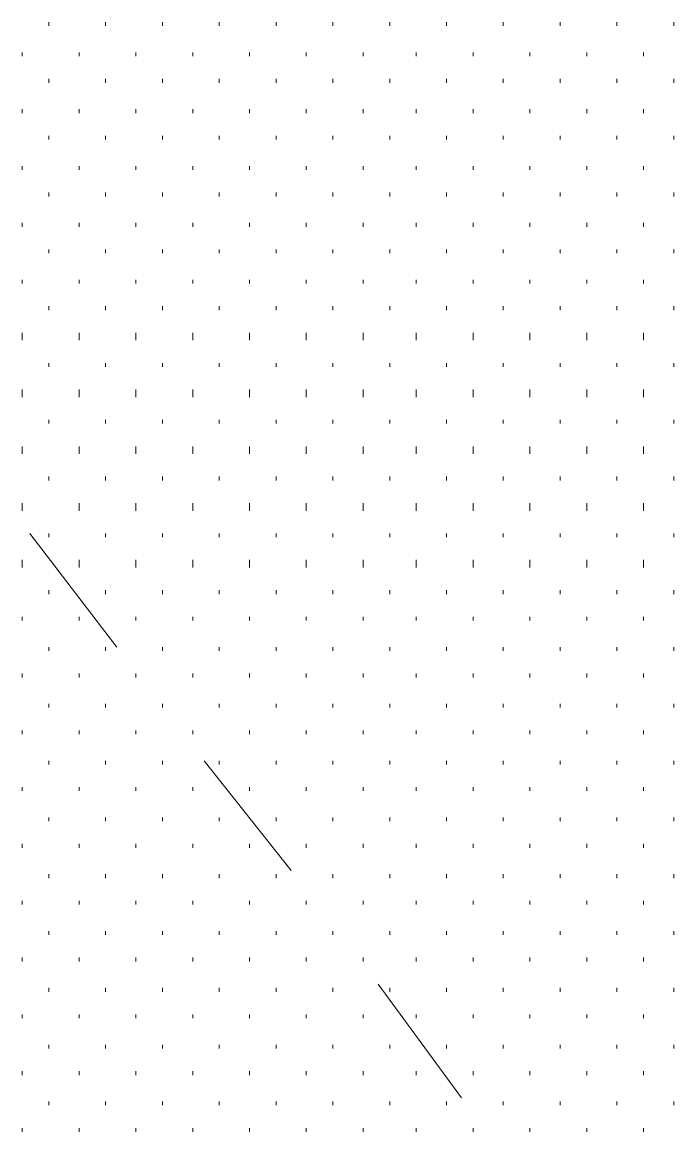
# Model space of a CAD drawing. Header units: inches. Extents: x -6061 to 13621, y -296 to 7483.
# Drawn here: x -5835 to -5821.23, y 310.72 to 334.19 of the extents above; entities that cross this region are included whole.
import ezdxf

# ---------------------------------------------------------------- set-up
doc = ezdxf.new("R2010")
doc.units = ezdxf.units.IN
doc.header["$MEASUREMENT"] = 0
doc.layers.get('0').update_dxf_attribs({"linetype": 'CONTINUOUS'})

msp = doc.modelspace()

# ---------------------------------------------------------------- linework, layer by layer
at = {"color": 7, "linetype": 'Continuous', "lineweight": 9, "true_color": 0xffffff}
for p, q in [((-5834.44257, 334.10633), (-5834.44257, 334.18643)), ((-5833.24121, 334.10633), (-5833.24121, 334.18643)), ((-5832.03986, 334.10633), (-5832.03986, 334.18643)), ((-5830.8385, 334.10633), (-5830.8385, 334.18643)), ((-5829.63714, 334.10633), (-5829.63714, 334.18643)), ((-5828.43578, 334.10633), (-5828.43578, 334.18643)), ((-5827.23443, 334.10633), (-5827.23443, 334.18643)), ((-5826.03307, 334.10633), (-5826.03307, 334.18643)), ((-5824.83171, 334.10633), (-5824.83171, 334.18643)), ((-5823.63035, 334.10633), (-5823.63035, 334.18643)), ((-5822.429, 334.10633), (-5822.429, 334.18643)), ((-5821.22764, 334.10633), (-5821.22764, 334.18643)), ((-5835.0032, 333.46561), (-5835.0032, 333.5457)), ((-5833.80185, 333.46561), (-5833.80185, 333.5457)), ((-5832.60049, 333.46561), (-5832.60049, 333.5457)), ((-5831.39913, 333.46561), (-5831.39913, 333.5457)), ((-5830.19777, 333.46561), (-5830.19777, 333.5457)), ((-5828.99642, 333.46561), (-5828.99642, 333.5457)), ((-5827.79506, 333.46561), (-5827.79506, 333.5457)), ((-5826.67379, 333.46561), (-5826.67379, 333.5457)), ((-5825.47243, 333.46561), (-5825.47243, 333.5457)), ((-5824.27108, 333.46561), (-5824.27108, 333.5457)), ((-5823.06972, 333.46561), (-5823.06972, 333.5457)), ((-5821.86836, 333.46561), (-5821.86836, 333.5457)), ((-5834.44257, 332.90498), (-5834.44257, 332.98507)), ((-5833.24121, 332.90498), (-5833.24121, 332.98507)), ((-5832.03986, 332.90498), (-5832.03986, 332.98507)), ((-5830.8385, 332.90498), (-5830.8385, 332.98507)), ((-5829.63714, 332.90498), (-5829.63714, 332.98507)), ((-5828.43578, 332.90498), (-5828.43578, 332.98507)), ((-5827.23443, 332.90498), (-5827.23443, 332.98507)), ((-5826.03307, 332.90498), (-5826.03307, 332.98507)), ((-5824.83171, 332.90498), (-5824.83171, 332.98507)), ((-5823.63035, 332.90498), (-5823.63035, 332.98507)), ((-5822.429, 332.90498), (-5822.429, 332.98507)), ((-5821.22764, 332.90498), (-5821.22764, 332.98507)), ((-5835.0032, 332.26425), (-5835.0032, 332.34434)), ((-5833.80185, 332.26425), (-5833.80185, 332.34434)), ((-5832.60049, 332.26425), (-5832.60049, 332.34434)), ((-5831.39913, 332.26425), (-5831.39913, 332.34434)), ((-5830.19777, 332.26425), (-5830.19777, 332.34434)), ((-5828.99642, 332.26425), (-5828.99642, 332.34434)), ((-5827.79506, 332.26425), (-5827.79506, 332.34434)), ((-5826.67379, 332.26425), (-5826.67379, 332.34434)), ((-5825.47243, 332.26425), (-5825.47243, 332.34434)), ((-5824.27108, 332.26425), (-5824.27108, 332.34434)), ((-5823.06972, 332.26425), (-5823.06972, 332.34434)), ((-5821.86836, 332.26425), (-5821.86836, 332.34434)), ((-5834.44257, 331.70362), (-5834.44257, 331.78371)), ((-5833.24121, 331.70362), (-5833.24121, 331.78371)), ((-5832.03986, 331.70362), (-5832.03986, 331.78371)), ((-5830.8385, 331.70362), (-5830.8385, 331.78371)), ((-5829.63714, 331.70362), (-5829.63714, 331.78371)), ((-5828.43578, 331.70362), (-5828.43578, 331.78371)), ((-5827.23443, 331.70362), (-5827.23443, 331.78371)), ((-5826.03307, 331.70362), (-5826.03307, 331.78371)), ((-5824.83171, 331.70362), (-5824.83171, 331.78371)), ((-5823.63035, 331.70362), (-5823.63035, 331.78371)), ((-5822.429, 331.70362), (-5822.429, 331.78371)), ((-5821.22764, 331.70362), (-5821.22764, 331.78371)), ((-5835.0032, 331.0629), (-5835.0032, 331.14299)), ((-5833.80185, 331.0629), (-5833.80185, 331.14299)), ((-5832.60049, 331.0629), (-5832.60049, 331.14299)), ((-5831.39913, 331.0629), (-5831.39913, 331.14299)), ((-5830.19777, 331.0629), (-5830.19777, 331.14299)), ((-5828.99642, 331.0629), (-5828.99642, 331.14299)), ((-5827.79506, 331.0629), (-5827.79506, 331.14299)), ((-5826.67379, 331.0629), (-5826.67379, 331.14299)), ((-5825.47243, 331.0629), (-5825.47243, 331.14299)), ((-5824.27108, 331.0629), (-5824.27108, 331.14299)), ((-5823.06972, 331.0629), (-5823.06972, 331.14299)), ((-5821.86836, 331.0629), (-5821.86836, 331.14299)), ((-5834.44257, 330.50226), (-5834.44257, 330.58235)), ((-5833.24121, 330.50226), (-5833.24121, 330.58235)), ((-5832.03986, 330.50226), (-5832.03986, 330.58235)), ((-5830.8385, 330.50226), (-5830.8385, 330.58235)), ((-5829.63714, 330.50226), (-5829.63714, 330.58235)), ((-5828.43578, 330.50226), (-5828.43578, 330.58235)), ((-5827.23443, 330.50226), (-5827.23443, 330.58235)), ((-5826.03307, 330.50226), (-5826.03307, 330.58235)), ((-5824.83171, 330.50226), (-5824.83171, 330.58235)), ((-5823.63035, 330.50226), (-5823.63035, 330.58235)), ((-5822.429, 330.50226), (-5822.429, 330.58235)), ((-5821.22764, 330.50226), (-5821.22764, 330.58235)), ((-5835.0032, 329.86154), (-5835.0032, 329.94163)), ((-5833.80185, 329.86154), (-5833.80185, 329.94163)), ((-5832.60049, 329.86154), (-5832.60049, 329.94163)), ((-5831.39913, 329.86154), (-5831.39913, 329.94163)), ((-5830.19777, 329.86154), (-5830.19777, 329.94163)), ((-5828.99642, 329.86154), (-5828.99642, 329.94163)), ((-5827.79506, 329.86154), (-5827.79506, 329.94163)), ((-5826.67379, 329.86154), (-5826.67379, 329.94163)), ((-5825.47243, 329.86154), (-5825.47243, 329.94163)), ((-5824.27108, 329.86154), (-5824.27108, 329.94163)), ((-5823.06972, 329.86154), (-5823.06972, 329.94163)), ((-5821.86836, 329.86154), (-5821.86836, 329.94163)), ((-5834.44257, 329.3009), (-5834.44257, 329.381)), ((-5833.24121, 329.3009), (-5833.24121, 329.381)), ((-5832.03986, 329.3009), (-5832.03986, 329.381)), ((-5830.8385, 329.3009), (-5830.8385, 329.381)), ((-5829.63714, 329.3009), (-5829.63714, 329.381)), ((-5828.43578, 329.3009), (-5828.43578, 329.381)), ((-5827.23443, 329.3009), (-5827.23443, 329.381)), ((-5826.03307, 329.3009), (-5826.03307, 329.381)), ((-5824.83171, 329.3009), (-5824.83171, 329.381)), ((-5823.63035, 329.3009), (-5823.63035, 329.381)), ((-5822.429, 329.3009), (-5822.429, 329.381)), ((-5821.22764, 329.3009), (-5821.22764, 329.381)), ((-5835.0032, 328.66018), (-5835.0032, 328.74027)), ((-5833.80185, 328.66018), (-5833.80185, 328.74027)), ((-5832.60049, 328.66018), (-5832.60049, 328.74027)), ((-5831.39913, 328.66018), (-5831.39913, 328.74027)), ((-5830.19777, 328.66018), (-5830.19777, 328.74027)), ((-5828.99642, 328.66018), (-5828.99642, 328.74027)), ((-5827.79506, 328.66018), (-5827.79506, 328.74027)), ((-5826.67379, 328.66018), (-5826.67379, 328.74027)), ((-5825.47243, 328.66018), (-5825.47243, 328.74027)), ((-5824.27108, 328.66018), (-5824.27108, 328.74027)), ((-5823.06972, 328.66018), (-5823.06972, 328.74027)), ((-5821.86836, 328.66018), (-5821.86836, 328.74027)), ((-5834.44257, 328.09955), (-5834.44257, 328.17964)), ((-5833.24121, 328.09955), (-5833.24121, 328.17964)), ((-5832.03986, 328.09955), (-5832.03986, 328.17964)), ((-5830.8385, 328.09955), (-5830.8385, 328.17964)), ((-5829.63714, 328.09955), (-5829.63714, 328.17964)), ((-5828.43578, 328.09955), (-5828.43578, 328.17964)), ((-5827.23443, 328.09955), (-5827.23443, 328.17964)), ((-5826.03307, 328.09955), (-5826.03307, 328.17964)), ((-5824.83171, 328.09955), (-5824.83171, 328.17964)), ((-5823.63035, 328.09955), (-5823.63035, 328.17964)), ((-5822.429, 328.09955), (-5822.429, 328.17964)), ((-5821.22764, 328.09955), (-5821.22764, 328.17964)), ((-5835.0032, 327.45882), (-5835.0032, 327.619)), ((-5833.80185, 327.45882), (-5833.80185, 327.619)), ((-5832.60049, 327.45882), (-5832.60049, 327.619)), ((-5831.39913, 327.45882), (-5831.39913, 327.619)), ((-5830.19777, 327.45882), (-5830.19777, 327.619)), ((-5828.99642, 327.45882), (-5828.99642, 327.619)), ((-5827.79506, 327.45882), (-5827.79506, 327.619)), ((-5826.67379, 327.45882), (-5826.67379, 327.619)), ((-5825.47243, 327.45882), (-5825.47243, 327.619)), ((-5824.27108, 327.45882), (-5824.27108, 327.619)), ((-5823.06972, 327.45882), (-5823.06972, 327.619)), ((-5821.86836, 327.45882), (-5821.86836, 327.619)), ((-5834.44257, 326.89819), (-5834.44257, 326.97828)), ((-5833.24121, 326.89819), (-5833.24121, 326.97828)), ((-5832.03986, 326.89819), (-5832.03986, 326.97828)), ((-5830.8385, 326.89819), (-5830.8385, 326.97828)), ((-5829.63714, 326.89819), (-5829.63714, 326.97828)), ((-5828.43578, 326.89819), (-5828.43578, 326.97828)), ((-5827.23443, 326.89819), (-5827.23443, 326.97828)), ((-5826.03307, 326.89819), (-5826.03307, 326.97828)), ((-5824.83171, 326.89819), (-5824.83171, 326.97828)), ((-5823.63035, 326.89819), (-5823.63035, 326.97828)), ((-5822.429, 326.89819), (-5822.429, 326.97828)), ((-5821.22764, 326.89819), (-5821.22764, 326.97828)), ((-5835.0032, 326.25747), (-5835.0032, 326.41765)), ((-5833.80185, 326.25747), (-5833.80185, 326.41765)), ((-5832.60049, 326.25747), (-5832.60049, 326.41765)), ((-5831.39913, 326.25747), (-5831.39913, 326.41765)), ((-5830.19777, 326.25747), (-5830.19777, 326.41765)), ((-5828.99642, 326.25747), (-5828.99642, 326.41765)), ((-5827.79506, 326.25747), (-5827.79506, 326.41765)), ((-5826.67379, 326.25747), (-5826.67379, 326.41765)), ((-5825.47243, 326.25747), (-5825.47243, 326.41765)), ((-5824.27108, 326.25747), (-5824.27108, 326.41765)), ((-5823.06972, 326.25747), (-5823.06972, 326.41765)), ((-5821.86836, 326.25747), (-5821.86836, 326.41765)), ((-5834.44257, 325.69683), (-5834.44257, 325.77692)), ((-5833.24121, 325.69683), (-5833.24121, 325.77692)), ((-5832.03986, 325.69683), (-5832.03986, 325.77692)), ((-5830.8385, 325.69683), (-5830.8385, 325.77692)), ((-5829.63714, 325.69683), (-5829.63714, 325.77692)), ((-5828.43578, 325.69683), (-5828.43578, 325.77692)), ((-5827.23443, 325.69683), (-5827.23443, 325.77692)), ((-5826.03307, 325.69683), (-5826.03307, 325.77692)), ((-5824.83171, 325.69683), (-5824.83171, 325.77692)), ((-5823.63035, 325.69683), (-5823.63035, 325.77692)), ((-5822.429, 325.69683), (-5822.429, 325.77692)), ((-5821.22764, 325.69683), (-5821.22764, 325.77692)), ((-5835.0032, 325.05611), (-5835.0032, 325.21629)), ((-5833.80185, 325.05611), (-5833.80185, 325.21629)), ((-5832.60049, 325.05611), (-5832.60049, 325.21629)), ((-5831.39913, 325.05611), (-5831.39913, 325.21629)), ((-5830.19777, 325.05611), (-5830.19777, 325.21629)), ((-5828.99642, 325.05611), (-5828.99642, 325.21629)), ((-5827.79506, 325.05611), (-5827.79506, 325.21629)), ((-5826.67379, 325.05611), (-5826.67379, 325.21629)), ((-5825.47243, 325.05611), (-5825.47243, 325.21629)), ((-5824.27108, 325.05611), (-5824.27108, 325.21629)), ((-5823.06972, 325.05611), (-5823.06972, 325.21629)), ((-5821.86836, 325.05611), (-5821.86836, 325.21629)), ((-5834.44257, 324.49547), (-5834.44257, 324.57557)), ((-5833.24121, 324.49547), (-5833.24121, 324.57557)), ((-5832.03986, 324.49547), (-5832.03986, 324.57557)), ((-5830.8385, 324.49547), (-5830.8385, 324.57557)), ((-5829.63714, 324.49547), (-5829.63714, 324.57557)), ((-5828.43578, 324.49547), (-5828.43578, 324.57557)), ((-5827.23443, 324.49547), (-5827.23443, 324.57557)), ((-5826.03307, 324.49547), (-5826.03307, 324.57557)), ((-5824.83171, 324.49547), (-5824.83171, 324.57557)), ((-5823.63035, 324.49547), (-5823.63035, 324.57557)), ((-5822.429, 324.49547), (-5822.429, 324.57557)), ((-5821.22764, 324.49547), (-5821.22764, 324.57557)), ((-5835.0032, 323.85475), (-5835.0032, 324.01493)), ((-5833.80185, 323.85475), (-5833.80185, 324.01493)), ((-5832.60049, 323.85475), (-5832.60049, 324.01493)), ((-5831.39913, 323.85475), (-5831.39913, 324.01493)), ((-5830.19777, 323.85475), (-5830.19777, 324.01493)), ((-5828.99642, 323.85475), (-5828.99642, 324.01493)), ((-5827.79506, 323.85475), (-5827.79506, 324.01493)), ((-5826.67379, 323.85475), (-5826.67379, 324.01493)), ((-5825.47243, 323.85475), (-5825.47243, 324.01493)), ((-5824.27108, 323.85475), (-5824.27108, 324.01493)), ((-5823.06972, 323.85475), (-5823.06972, 324.01493)), ((-5821.86836, 323.85475), (-5821.86836, 324.01493)), ((-5834.44257, 323.29412), (-5834.44257, 323.37421)), ((-5833.24121, 323.29412), (-5833.24121, 323.37421)), ((-5832.03986, 323.29412), (-5832.03986, 323.37421)), ((-5830.8385, 323.29412), (-5830.8385, 323.37421)), ((-5829.63714, 323.29412), (-5829.63714, 323.37421)), ((-5828.43578, 323.29412), (-5828.43578, 323.37421)), ((-5827.23443, 323.29412), (-5827.23443, 323.37421)), ((-5826.03307, 323.29412), (-5826.03307, 323.37421)), ((-5824.83171, 323.29412), (-5824.83171, 323.37421)), ((-5823.63035, 323.29412), (-5823.63035, 323.37421)), ((-5822.429, 323.29412), (-5822.429, 323.37421)), ((-5821.22764, 323.29412), (-5821.22764, 323.37421)), ((-5835.0032, 322.65339), (-5835.0032, 322.81357)), ((-5833.80185, 322.65339), (-5833.80185, 322.81357)), ((-5832.60049, 322.65339), (-5832.60049, 322.81357)), ((-5831.39913, 322.65339), (-5831.39913, 322.81357)), ((-5830.19777, 322.65339), (-5830.19777, 322.81357)), ((-5828.99642, 322.65339), (-5828.99642, 322.81357)), ((-5827.79506, 322.65339), (-5827.79506, 322.81357)), ((-5826.67379, 322.65339), (-5826.67379, 322.81357)), ((-5825.47243, 322.65339), (-5825.47243, 322.81357)), ((-5824.27108, 322.65339), (-5824.27108, 322.81357)), ((-5823.06972, 322.65339), (-5823.06972, 322.81357)), ((-5821.86836, 322.65339), (-5821.86836, 322.81357)), ((-5834.44257, 322.09276), (-5834.44257, 322.17285)), ((-5833.24121, 322.09276), (-5833.24121, 322.17285)), ((-5832.03986, 322.09276), (-5832.03986, 322.17285)), ((-5830.8385, 322.09276), (-5830.8385, 322.17285)), ((-5829.63714, 322.09276), (-5829.63714, 322.17285)), ((-5828.43578, 322.09276), (-5828.43578, 322.17285)), ((-5827.23443, 322.09276), (-5827.23443, 322.17285)), ((-5826.03307, 322.09276), (-5826.03307, 322.17285)), ((-5824.83171, 322.09276), (-5824.83171, 322.17285)), ((-5823.63035, 322.09276), (-5823.63035, 322.17285)), ((-5822.429, 322.09276), (-5822.429, 322.17285)), ((-5821.22764, 322.09276), (-5821.22764, 322.17285)), ((-5835.0032, 321.53213), (-5835.0032, 321.61222)), ((-5833.80185, 321.53213), (-5833.80185, 321.61222)), ((-5832.60049, 321.53213), (-5832.60049, 321.61222)), ((-5831.39913, 321.53213), (-5831.39913, 321.61222)), ((-5830.19777, 321.53213), (-5830.19777, 321.61222)), ((-5828.99642, 321.53213), (-5828.99642, 321.61222)), ((-5827.79506, 321.53213), (-5827.79506, 321.61222)), ((-5826.67379, 321.53213), (-5826.67379, 321.61222)), ((-5825.47243, 321.53213), (-5825.47243, 321.61222)), ((-5824.27108, 321.53213), (-5824.27108, 321.61222)), ((-5823.06972, 321.53213), (-5823.06972, 321.61222)), ((-5821.86836, 321.53213), (-5821.86836, 321.61222)), ((-5834.44257, 320.8914), (-5834.44257, 320.97149)), ((-5833.24121, 320.8914), (-5833.24121, 320.97149)), ((-5832.03986, 320.8914), (-5832.03986, 320.97149)), ((-5830.8385, 320.8914), (-5830.8385, 320.97149)), ((-5829.63714, 320.8914), (-5829.63714, 320.97149)), ((-5828.43578, 320.8914), (-5828.43578, 320.97149)), ((-5827.23443, 320.8914), (-5827.23443, 320.97149)), ((-5826.03307, 320.8914), (-5826.03307, 320.97149)), ((-5824.83171, 320.8914), (-5824.83171, 320.97149)), ((-5823.63035, 320.8914), (-5823.63035, 320.97149)), ((-5822.429, 320.8914), (-5822.429, 320.97149)), ((-5821.22764, 320.8914), (-5821.22764, 320.97149)), ((-5835.0032, 320.33077), (-5835.0032, 320.41086)), ((-5833.80185, 320.33077), (-5833.80185, 320.41086)), ((-5832.60049, 320.33077), (-5832.60049, 320.41086)), ((-5831.39913, 320.33077), (-5831.39913, 320.41086)), ((-5830.19777, 320.33077), (-5830.19777, 320.41086)), ((-5828.99642, 320.33077), (-5828.99642, 320.41086)), ((-5827.79506, 320.33077), (-5827.79506, 320.41086)), ((-5826.67379, 320.33077), (-5826.67379, 320.41086)), ((-5825.47243, 320.33077), (-5825.47243, 320.41086)), ((-5824.27108, 320.33077), (-5824.27108, 320.41086)), ((-5823.06972, 320.33077), (-5823.06972, 320.41086)), ((-5821.86836, 320.33077), (-5821.86836, 320.41086)), ((-5834.44257, 319.69005), (-5834.44257, 319.77014)), ((-5833.24121, 319.69005), (-5833.24121, 319.77014)), ((-5832.03986, 319.69005), (-5832.03986, 319.77014)), ((-5830.8385, 319.69005), (-5830.8385, 319.77014)), ((-5829.63714, 319.69005), (-5829.63714, 319.77014)), ((-5828.43578, 319.69005), (-5828.43578, 319.77014)), ((-5827.23443, 319.69005), (-5827.23443, 319.77014)), ((-5826.03307, 319.69005), (-5826.03307, 319.77014)), ((-5824.83171, 319.69005), (-5824.83171, 319.77014)), ((-5823.63035, 319.69005), (-5823.63035, 319.77014)), ((-5822.429, 319.69005), (-5822.429, 319.77014)), ((-5821.22764, 319.69005), (-5821.22764, 319.77014)), ((-5835.0032, 319.12941), (-5835.0032, 319.2095)), ((-5833.80185, 319.12941), (-5833.80185, 319.2095)), ((-5832.60049, 319.12941), (-5832.60049, 319.2095)), ((-5831.39913, 319.12941), (-5831.39913, 319.2095)), ((-5830.19777, 319.12941), (-5830.19777, 319.2095)), ((-5828.99642, 319.12941), (-5828.99642, 319.2095)), ((-5827.79506, 319.12941), (-5827.79506, 319.2095)), ((-5826.67379, 319.12941), (-5826.67379, 319.2095)), ((-5825.47243, 319.12941), (-5825.47243, 319.2095)), ((-5824.27108, 319.12941), (-5824.27108, 319.2095)), ((-5823.06972, 319.12941), (-5823.06972, 319.2095)), ((-5821.86836, 319.12941), (-5821.86836, 319.2095)), ((-5834.44257, 318.48869), (-5834.44257, 318.56878)), ((-5833.24121, 318.48869), (-5833.24121, 318.56878)), ((-5832.03986, 318.48869), (-5832.03986, 318.56878)), ((-5830.8385, 318.48869), (-5830.8385, 318.56878)), ((-5829.63714, 318.48869), (-5829.63714, 318.56878)), ((-5828.43578, 318.48869), (-5828.43578, 318.56878)), ((-5827.23443, 318.48869), (-5827.23443, 318.56878)), ((-5826.03307, 318.48869), (-5826.03307, 318.56878)), ((-5824.83171, 318.48869), (-5824.83171, 318.56878)), ((-5823.63035, 318.48869), (-5823.63035, 318.56878)), ((-5822.429, 318.48869), (-5822.429, 318.56878)), ((-5821.22764, 318.48869), (-5821.22764, 318.56878)), ((-5835.0032, 317.92805), (-5835.0032, 318.00814)), ((-5833.80185, 317.92805), (-5833.80185, 318.00814)), ((-5832.60049, 317.92805), (-5832.60049, 318.00814)), ((-5831.39913, 317.92805), (-5831.39913, 318.00814)), ((-5830.19777, 317.92805), (-5830.19777, 318.00814)), ((-5828.99642, 317.92805), (-5828.99642, 318.00814)), ((-5827.79506, 317.92805), (-5827.79506, 318.00814)), ((-5826.67379, 317.92805), (-5826.67379, 318.00814)), ((-5825.47243, 317.92805), (-5825.47243, 318.00814)), ((-5824.27108, 317.92805), (-5824.27108, 318.00814)), ((-5823.06972, 317.92805), (-5823.06972, 318.00814)), ((-5821.86836, 317.92805), (-5821.86836, 318.00814)), ((-5834.44257, 317.28733), (-5834.44257, 317.36742)), ((-5833.24121, 317.28733), (-5833.24121, 317.36742)), ((-5832.03986, 317.28733), (-5832.03986, 317.36742)), ((-5830.8385, 317.28733), (-5830.8385, 317.36742)), ((-5829.63714, 317.28733), (-5829.63714, 317.36742)), ((-5828.43578, 317.28733), (-5828.43578, 317.36742)), ((-5827.23443, 317.28733), (-5827.23443, 317.36742)), ((-5826.03307, 317.28733), (-5826.03307, 317.36742)), ((-5824.83171, 317.28733), (-5824.83171, 317.36742)), ((-5823.63035, 317.28733), (-5823.63035, 317.36742)), ((-5822.429, 317.28733), (-5822.429, 317.36742)), ((-5821.22764, 317.28733), (-5821.22764, 317.36742)), ((-5835.0032, 316.7267), (-5835.0032, 316.80679)), ((-5833.80185, 316.7267), (-5833.80185, 316.80679)), ((-5832.60049, 316.7267), (-5832.60049, 316.80679)), ((-5831.39913, 316.7267), (-5831.39913, 316.80679)), ((-5830.19777, 316.7267), (-5830.19777, 316.80679)), ((-5828.99642, 316.7267), (-5828.99642, 316.80679)), ((-5827.79506, 316.7267), (-5827.79506, 316.80679)), ((-5826.67379, 316.7267), (-5826.67379, 316.80679)), ((-5825.47243, 316.7267), (-5825.47243, 316.80679)), ((-5824.27108, 316.7267), (-5824.27108, 316.80679)), ((-5823.06972, 316.7267), (-5823.06972, 316.80679)), ((-5821.86836, 316.7267), (-5821.86836, 316.80679)), ((-5834.44257, 316.08597), (-5834.44257, 316.16606)), ((-5833.24121, 316.08597), (-5833.24121, 316.16606)), ((-5832.03986, 316.08597), (-5832.03986, 316.16606)), ((-5830.8385, 316.08597), (-5830.8385, 316.16606)), ((-5829.63714, 316.08597), (-5829.63714, 316.16606)), ((-5828.43578, 316.08597), (-5828.43578, 316.16606)), ((-5827.23443, 316.08597), (-5827.23443, 316.16606)), ((-5826.03307, 316.08597), (-5826.03307, 316.16606)), ((-5824.83171, 316.08597), (-5824.83171, 316.16606)), ((-5823.63035, 316.08597), (-5823.63035, 316.16606)), ((-5822.429, 316.08597), (-5822.429, 316.16606)), ((-5821.22764, 316.08597), (-5821.22764, 316.16606)), ((-5835.0032, 315.52534), (-5835.0032, 315.60543)), ((-5833.80185, 315.52534), (-5833.80185, 315.60543)), ((-5832.60049, 315.52534), (-5832.60049, 315.60543)), ((-5831.39913, 315.52534), (-5831.39913, 315.60543)), ((-5830.19777, 315.52534), (-5830.19777, 315.60543)), ((-5828.99642, 315.52534), (-5828.99642, 315.60543)), ((-5827.79506, 315.52534), (-5827.79506, 315.60543)), ((-5826.67379, 315.52534), (-5826.67379, 315.60543)), ((-5825.47243, 315.52534), (-5825.47243, 315.60543)), ((-5824.27108, 315.52534), (-5824.27108, 315.60543)), ((-5823.06972, 315.52534), (-5823.06972, 315.60543)), ((-5821.86836, 315.52534), (-5821.86836, 315.60543)), ((-5834.44257, 314.88462), (-5834.44257, 314.96471)), ((-5833.24121, 314.88462), (-5833.24121, 314.96471)), ((-5832.03986, 314.88462), (-5832.03986, 314.96471)), ((-5830.8385, 314.88462), (-5830.8385, 314.96471)), ((-5829.63714, 314.88462), (-5829.63714, 314.96471)), ((-5828.43578, 314.88462), (-5828.43578, 314.96471)), ((-5827.23443, 314.88462), (-5827.23443, 314.96471)), ((-5826.03307, 314.88462), (-5826.03307, 314.96471)), ((-5824.83171, 314.88462), (-5824.83171, 314.96471)), ((-5823.63035, 314.88462), (-5823.63035, 314.96471)), ((-5822.429, 314.88462), (-5822.429, 314.96471)), ((-5821.22764, 314.88462), (-5821.22764, 314.96471)), ((-5835.0032, 314.32398), (-5835.0032, 314.40407)), ((-5833.80185, 314.32398), (-5833.80185, 314.40407)), ((-5832.60049, 314.32398), (-5832.60049, 314.40407)), ((-5831.39913, 314.32398), (-5831.39913, 314.40407)), ((-5830.19777, 314.32398), (-5830.19777, 314.40407)), ((-5828.99642, 314.32398), (-5828.99642, 314.40407)), ((-5827.79506, 314.32398), (-5827.79506, 314.40407)), ((-5826.67379, 314.32398), (-5826.67379, 314.40407)), ((-5825.47243, 314.32398), (-5825.47243, 314.40407)), ((-5824.27108, 314.32398), (-5824.27108, 314.40407)), ((-5823.06972, 314.32398), (-5823.06972, 314.40407)), ((-5821.86836, 314.32398), (-5821.86836, 314.40407)), ((-5834.44257, 313.68326), (-5834.44257, 313.76335)), ((-5833.24121, 313.68326), (-5833.24121, 313.76335)), ((-5832.03986, 313.68326), (-5832.03986, 313.76335)), ((-5830.8385, 313.68326), (-5830.8385, 313.76335)), ((-5829.63714, 313.68326), (-5829.63714, 313.76335)), ((-5828.43578, 313.68326), (-5828.43578, 313.76335)), ((-5827.23443, 313.68326), (-5827.23443, 313.76335)), ((-5826.03307, 313.68326), (-5826.03307, 313.76335)), ((-5824.83171, 313.68326), (-5824.83171, 313.76335)), ((-5823.63035, 313.68326), (-5823.63035, 313.76335)), ((-5822.429, 313.68326), (-5822.429, 313.76335)), ((-5821.22764, 313.68326), (-5821.22764, 313.76335)), ((-5835.0032, 313.12262), (-5835.0032, 313.20271)), ((-5833.80185, 313.12262), (-5833.80185, 313.20271)), ((-5832.60049, 313.12262), (-5832.60049, 313.20271)), ((-5831.39913, 313.12262), (-5831.39913, 313.20271)), ((-5830.19777, 313.12262), (-5830.19777, 313.20271)), ((-5828.99642, 313.12262), (-5828.99642, 313.20271)), ((-5827.79506, 313.12262), (-5827.79506, 313.20271)), ((-5826.67379, 313.12262), (-5826.67379, 313.20271)), ((-5825.47243, 313.12262), (-5825.47243, 313.20271)), ((-5824.27108, 313.12262), (-5824.27108, 313.20271)), ((-5823.06972, 313.12262), (-5823.06972, 313.20271)), ((-5821.86836, 313.12262), (-5821.86836, 313.20271)), ((-5834.44257, 312.4819), (-5834.44257, 312.56199)), ((-5833.24121, 312.4819), (-5833.24121, 312.56199)), ((-5832.03986, 312.4819), (-5832.03986, 312.56199)), ((-5830.8385, 312.4819), (-5830.8385, 312.56199)), ((-5829.63714, 312.4819), (-5829.63714, 312.56199)), ((-5828.43578, 312.4819), (-5828.43578, 312.56199)), ((-5827.23443, 312.4819), (-5827.23443, 312.56199)), ((-5826.03307, 312.4819), (-5826.03307, 312.56199)), ((-5824.83171, 312.4819), (-5824.83171, 312.56199)), ((-5823.63035, 312.4819), (-5823.63035, 312.56199)), ((-5822.429, 312.4819), (-5822.429, 312.56199)), ((-5821.22764, 312.4819), (-5821.22764, 312.56199)), ((-5835.0032, 311.92127), (-5835.0032, 312.00136)), ((-5833.80185, 311.92127), (-5833.80185, 312.00136)), ((-5832.60049, 311.92127), (-5832.60049, 312.00136)), ((-5831.39913, 311.92127), (-5831.39913, 312.00136)), ((-5830.19777, 311.92127), (-5830.19777, 312.00136)), ((-5828.99642, 311.92127), (-5828.99642, 312.00136)), ((-5827.79506, 311.92127), (-5827.79506, 312.00136)), ((-5826.67379, 311.92127), (-5826.67379, 312.00136)), ((-5825.47243, 311.92127), (-5825.47243, 312.00136)), ((-5824.27108, 311.92127), (-5824.27108, 312.00136)), ((-5823.06972, 311.92127), (-5823.06972, 312.00136)), ((-5821.86836, 311.92127), (-5821.86836, 312.00136)), ((-5834.44257, 311.28054), (-5834.44257, 311.36063)), ((-5833.24121, 311.28054), (-5833.24121, 311.36063)), ((-5832.03986, 311.28054), (-5832.03986, 311.36063)), ((-5830.8385, 311.28054), (-5830.8385, 311.36063)), ((-5829.63714, 311.28054), (-5829.63714, 311.36063)), ((-5828.43578, 311.28054), (-5828.43578, 311.36063)), ((-5827.23443, 311.28054), (-5827.23443, 311.36063)), ((-5826.03307, 311.28054), (-5826.03307, 311.36063)), ((-5824.83171, 311.28054), (-5824.83171, 311.36063)), ((-5823.63035, 311.28054), (-5823.63035, 311.36063)), ((-5822.429, 311.28054), (-5822.429, 311.36063)), ((-5821.22764, 311.28054), (-5821.22764, 311.36063)), ((-5835.0032, 310.71991), (-5835.0032, 310.8)), ((-5833.80185, 310.71991), (-5833.80185, 310.8)), ((-5832.60049, 310.71991), (-5832.60049, 310.8)), ((-5831.39913, 310.71991), (-5831.39913, 310.8)), ((-5830.19777, 310.71991), (-5830.19777, 310.8)), ((-5828.99642, 310.71991), (-5828.99642, 310.8)), ((-5827.79506, 310.71991), (-5827.79506, 310.8)), ((-5826.67379, 310.71991), (-5826.67379, 310.8)), ((-5825.47243, 310.71991), (-5825.47243, 310.8)), ((-5824.27108, 310.71991), (-5824.27108, 310.8)), ((-5823.06972, 310.71991), (-5823.06972, 310.8)), ((-5821.86836, 310.71991), (-5821.86836, 310.8))]:
    msp.add_line(p, q, dxfattribs=at)
at = {"color": 7, "linetype": 'Continuous', "lineweight": 9, "true_color": 0x000007}
for p, q in [((-5833.00094, 320.97149), (-5834.84302, 323.37421)), ((-5829.31678, 316.24615), (-5831.15886, 318.56878)), ((-5825.71271, 311.44072), (-5827.4747, 313.84344))]:
    msp.add_line(p, q, dxfattribs=at)

doc.saveas('drawing.dxf')
